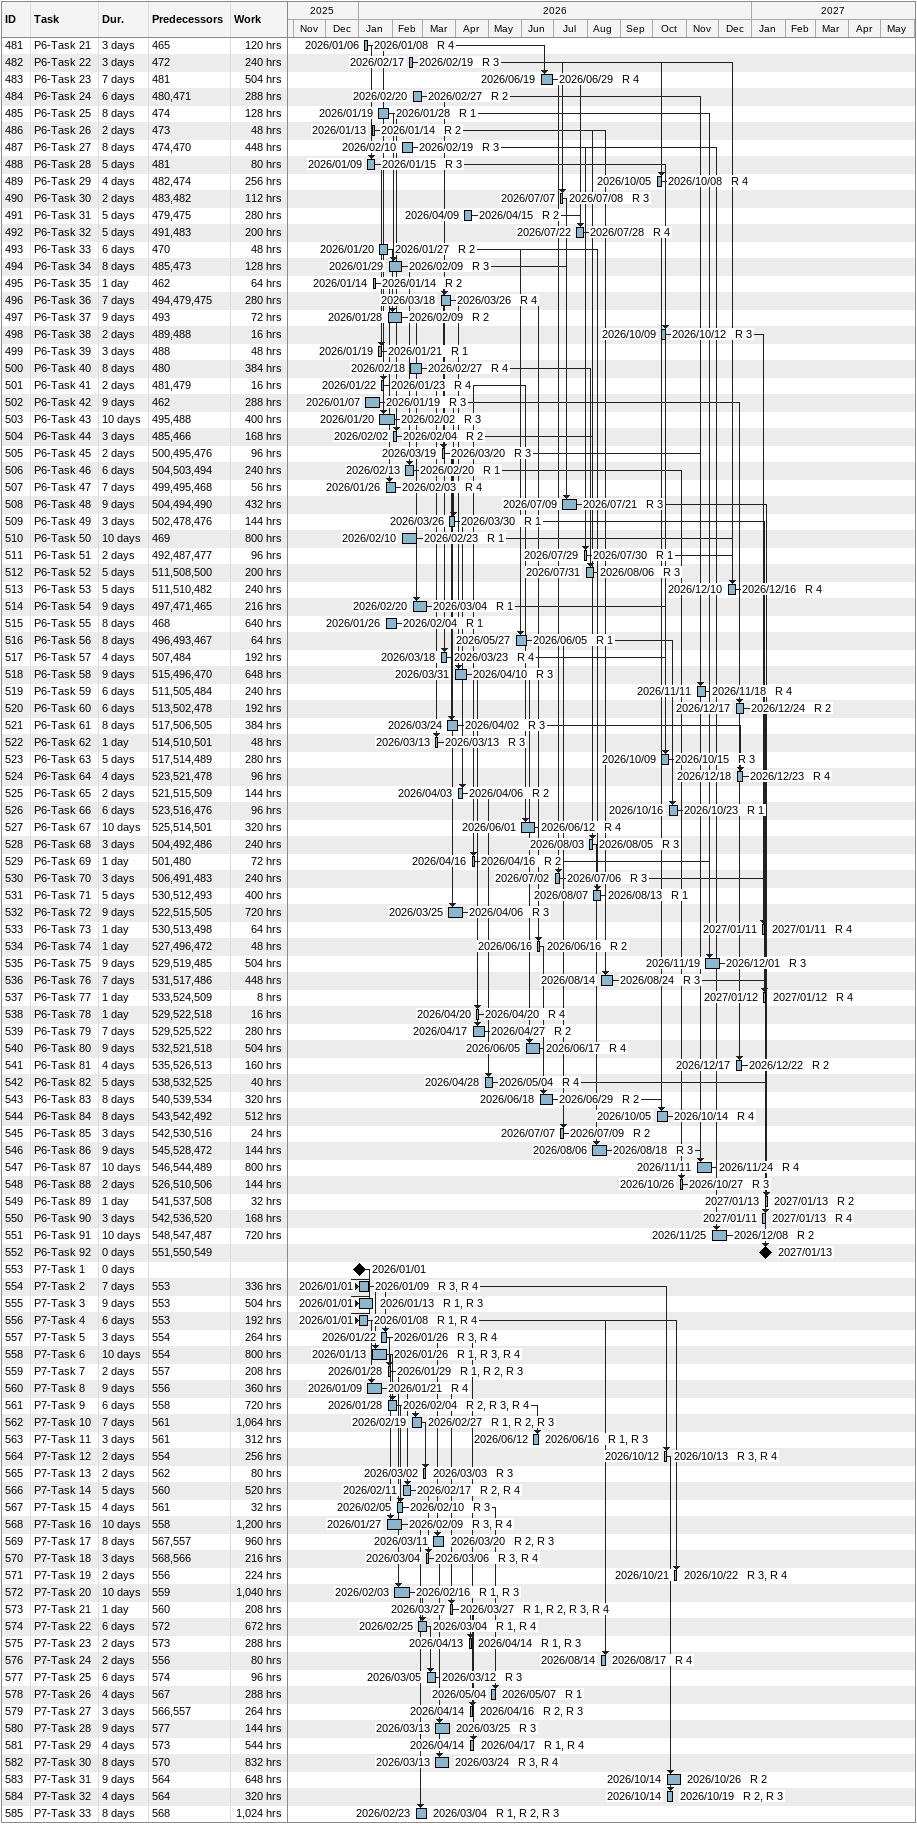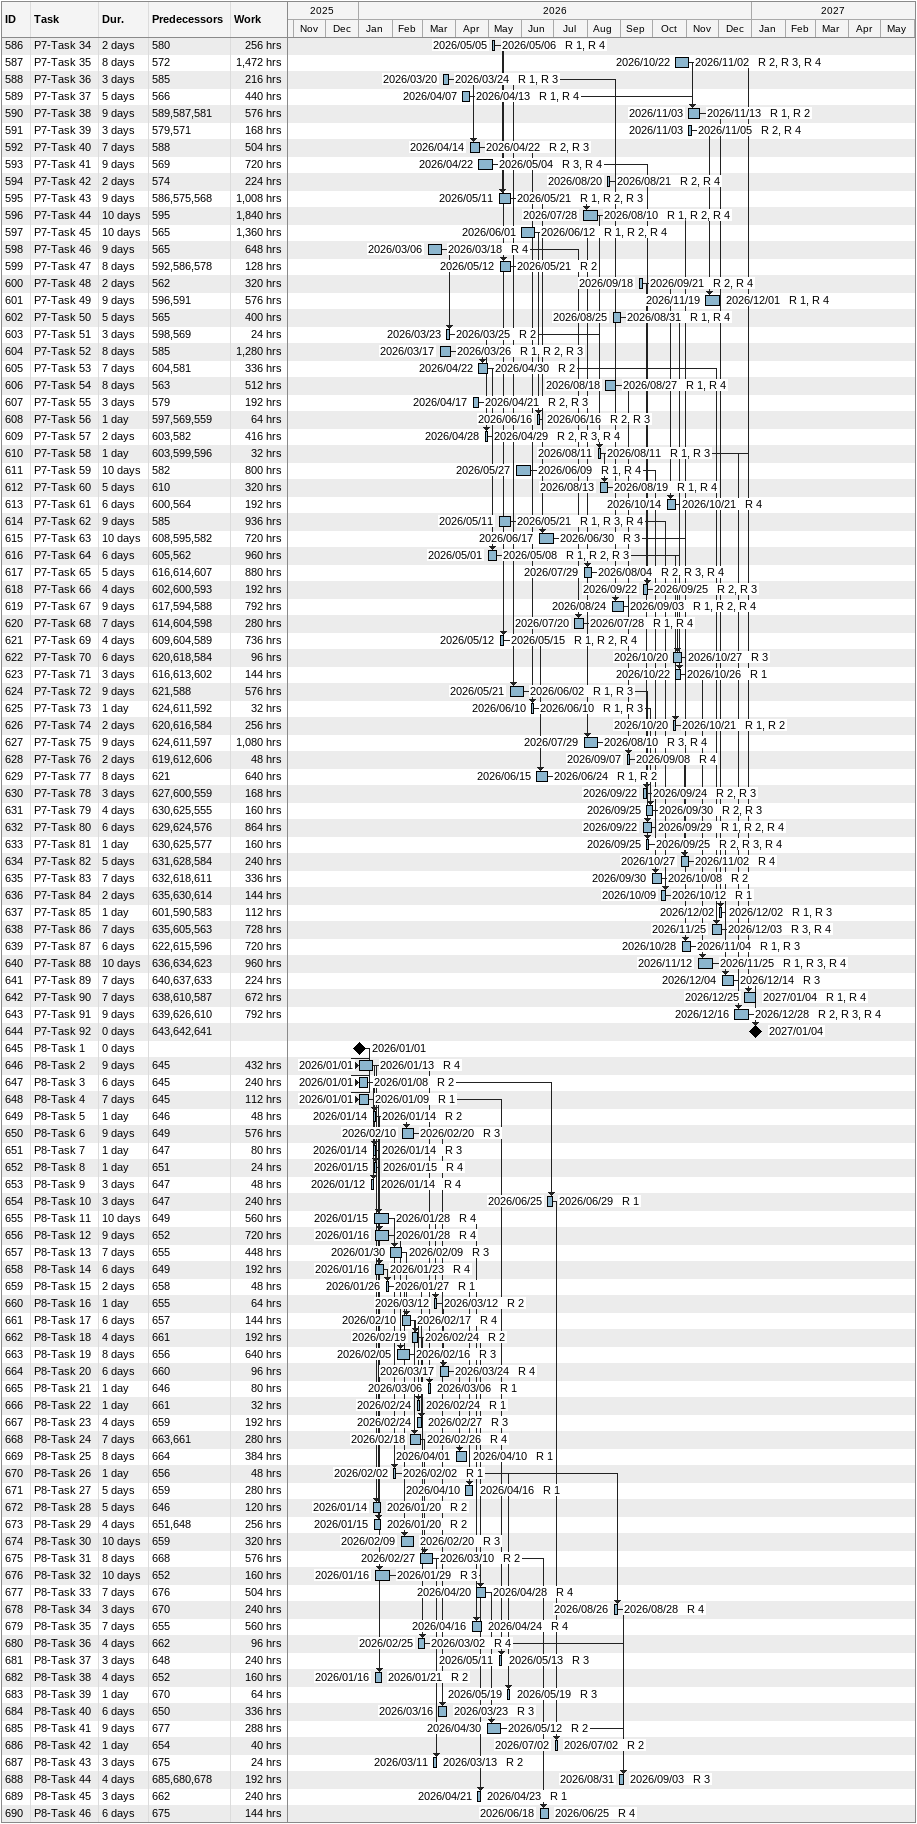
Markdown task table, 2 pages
| ID | Task | Duration | Start | Finish | Predecessors | Resources | Work (h) |
|---|---|---|---|---|---|---|---|
| 481 | P6-Task 21 | 3d | 2026-01-06 | 2026-01-08 | 465 | R 4 | 120 |
| 482 | P6-Task 22 | 3d | 2026-02-17 | 2026-02-19 | 472 | R 3 | 240 |
| 483 | P6-Task 23 | 7d | 2026-06-19 | 2026-06-29 | 481 | R 4 | 504 |
| 484 | P6-Task 24 | 6d | 2026-02-20 | 2026-02-27 | 480, 471 | R 2 | 288 |
| 485 | P6-Task 25 | 8d | 2026-01-19 | 2026-01-28 | 474 | R 1 | 128 |
| 486 | P6-Task 26 | 2d | 2026-01-13 | 2026-01-14 | 473 | R 2 | 48 |
| 487 | P6-Task 27 | 8d | 2026-02-10 | 2026-02-19 | 474, 470 | R 3 | 448 |
| 488 | P6-Task 28 | 5d | 2026-01-09 | 2026-01-15 | 481 | R 3 | 80 |
| 489 | P6-Task 29 | 4d | 2026-10-05 | 2026-10-08 | 482, 474 | R 4 | 256 |
| 490 | P6-Task 30 | 2d | 2026-07-07 | 2026-07-08 | 483, 482 | R 3 | 112 |
| 491 | P6-Task 31 | 5d | 2026-04-09 | 2026-04-15 | 479, 475 | R 2 | 280 |
| 492 | P6-Task 32 | 5d | 2026-07-22 | 2026-07-28 | 491, 483 | R 4 | 200 |
| 493 | P6-Task 33 | 6d | 2026-01-20 | 2026-01-27 | 470 | R 2 | 48 |
| 494 | P6-Task 34 | 8d | 2026-01-29 | 2026-02-09 | 485, 473 | R 3 | 128 |
| 495 | P6-Task 35 | 1d | 2026-01-14 | 2026-01-14 | 462 | R 2 | 64 |
| 496 | P6-Task 36 | 7d | 2026-03-18 | 2026-03-26 | 494, 479, 475 | R 4 | 280 |
| 497 | P6-Task 37 | 9d | 2026-01-28 | 2026-02-09 | 493 | R 2 | 72 |
| 498 | P6-Task 38 | 2d | 2026-10-09 | 2026-10-12 | 489, 488 | R 3 | 16 |
| 499 | P6-Task 39 | 3d | 2026-01-19 | 2026-01-21 | 488 | R 1 | 48 |
| 500 | P6-Task 40 | 8d | 2026-02-18 | 2026-02-27 | 480 | R 4 | 384 |
| 501 | P6-Task 41 | 2d | 2026-01-22 | 2026-01-23 | 481, 479 | R 4 | 16 |
| 502 | P6-Task 42 | 9d | 2026-01-07 | 2026-01-19 | 462 | R 3 | 288 |
| 503 | P6-Task 43 | 10d | 2026-01-20 | 2026-02-02 | 495, 488 | R 3 | 400 |
| 504 | P6-Task 44 | 3d | 2026-02-02 | 2026-02-04 | 485, 466 | R 2 | 168 |
| 505 | P6-Task 45 | 2d | 2026-03-19 | 2026-03-20 | 500, 495, 476 | R 3 | 96 |
| 506 | P6-Task 46 | 6d | 2026-02-13 | 2026-02-20 | 504, 503, 494 | R 1 | 240 |
| 507 | P6-Task 47 | 7d | 2026-01-26 | 2026-02-03 | 499, 495, 468 | R 4 | 56 |
| 508 | P6-Task 48 | 9d | 2026-07-09 | 2026-07-21 | 504, 494, 490 | R 3 | 432 |
| 509 | P6-Task 49 | 3d | 2026-03-26 | 2026-03-30 | 502, 478, 476 | R 1 | 144 |
| 510 | P6-Task 50 | 10d | 2026-02-10 | 2026-02-23 | 469 | R 1 | 800 |
| 511 | P6-Task 51 | 2d | 2026-07-29 | 2026-07-30 | 492, 487, 477 | R 1 | 96 |
| 512 | P6-Task 52 | 5d | 2026-07-31 | 2026-08-06 | 511, 508, 500 | R 3 | 200 |
| 513 | P6-Task 53 | 5d | 2026-12-10 | 2026-12-16 | 511, 510, 482 | R 4 | 240 |
| 514 | P6-Task 54 | 9d | 2026-02-20 | 2026-03-04 | 497, 471, 465 | R 1 | 216 |
| 515 | P6-Task 55 | 8d | 2026-01-26 | 2026-02-04 | 468 | R 1 | 640 |
| 516 | P6-Task 56 | 8d | 2026-05-27 | 2026-06-05 | 496, 493, 467 | R 1 | 64 |
| 517 | P6-Task 57 | 4d | 2026-03-18 | 2026-03-23 | 507, 484 | R 4 | 192 |
| 518 | P6-Task 58 | 9d | 2026-03-31 | 2026-04-10 | 515, 496, 470 | R 3 | 648 |
| 519 | P6-Task 59 | 6d | 2026-11-11 | 2026-11-18 | 511, 505, 484 | R 4 | 240 |
| 520 | P6-Task 60 | 6d | 2026-12-17 | 2026-12-24 | 513, 502, 478 | R 2 | 192 |
| 521 | P6-Task 61 | 8d | 2026-03-24 | 2026-04-02 | 517, 506, 505 | R 3 | 384 |
| 522 | P6-Task 62 | 1d | 2026-03-13 | 2026-03-13 | 514, 510, 501 | R 3 | 48 |
| 523 | P6-Task 63 | 5d | 2026-10-09 | 2026-10-15 | 517, 514, 489 | R 3 | 280 |
| 524 | P6-Task 64 | 4d | 2026-12-18 | 2026-12-23 | 523, 521, 478 | R 4 | 96 |
| 525 | P6-Task 65 | 2d | 2026-04-03 | 2026-04-06 | 521, 515, 509 | R 2 | 144 |
| 526 | P6-Task 66 | 6d | 2026-10-16 | 2026-10-23 | 523, 516, 476 | R 1 | 96 |
| 527 | P6-Task 67 | 10d | 2026-06-01 | 2026-06-12 | 525, 514, 501 | R 4 | 320 |
| 528 | P6-Task 68 | 3d | 2026-08-03 | 2026-08-05 | 504, 492, 486 | R 3 | 240 |
| 529 | P6-Task 69 | 1d | 2026-04-16 | 2026-04-16 | 501, 480 | R 2 | 72 |
| 530 | P6-Task 70 | 3d | 2026-07-02 | 2026-07-06 | 506, 491, 483 | R 3 | 240 |
| 531 | P6-Task 71 | 5d | 2026-08-07 | 2026-08-13 | 530, 512, 493 | R 1 | 400 |
| 532 | P6-Task 72 | 9d | 2026-03-25 | 2026-04-06 | 522, 515, 505 | R 3 | 720 |
| 533 | P6-Task 73 | 1d | 2027-01-11 | 2027-01-11 | 530, 513, 498 | R 4 | 64 |
| 534 | P6-Task 74 | 1d | 2026-06-16 | 2026-06-16 | 527, 496, 472 | R 2 | 48 |
| 535 | P6-Task 75 | 9d | 2026-11-19 | 2026-12-01 | 529, 519, 485 | R 3 | 504 |
| 536 | P6-Task 76 | 7d | 2026-08-14 | 2026-08-24 | 531, 517, 486 | R 3 | 448 |
| 537 | P6-Task 77 | 1d | 2027-01-12 | 2027-01-12 | 533, 524, 509 | R 4 | 8 |
| 538 | P6-Task 78 | 1d | 2026-04-20 | 2026-04-20 | 529, 522, 518 | R 4 | 16 |
| 539 | P6-Task 79 | 7d | 2026-04-17 | 2026-04-27 | 529, 525, 522 | R 2 | 280 |
| 540 | P6-Task 80 | 9d | 2026-06-05 | 2026-06-17 | 532, 521, 518 | R 4 | 504 |
| 541 | P6-Task 81 | 4d | 2026-12-17 | 2026-12-22 | 535, 526, 513 | R 2 | 160 |
| 542 | P6-Task 82 | 5d | 2026-04-28 | 2026-05-04 | 538, 532, 525 | R 4 | 40 |
| 543 | P6-Task 83 | 8d | 2026-06-18 | 2026-06-29 | 540, 539, 534 | R 2 | 320 |
| 544 | P6-Task 84 | 8d | 2026-10-05 | 2026-10-14 | 543, 542, 492 | R 4 | 512 |
| 545 | P6-Task 85 | 3d | 2026-07-07 | 2026-07-09 | 542, 530, 516 | R 2 | 24 |
| 546 | P6-Task 86 | 9d | 2026-08-06 | 2026-08-18 | 545, 528, 472 | R 3 | 144 |
| 547 | P6-Task 87 | 10d | 2026-11-11 | 2026-11-24 | 546, 544, 489 | R 4 | 800 |
| 548 | P6-Task 88 | 2d | 2026-10-26 | 2026-10-27 | 526, 510, 506 | R 3 | 144 |
| 549 | P6-Task 89 | 1d | 2027-01-13 | 2027-01-13 | 541, 537, 508 | R 2 | 32 |
| 550 | P6-Task 90 | 3d | 2027-01-11 | 2027-01-13 | 542, 536, 520 | R 4 | 168 |
| 551 | P6-Task 91 | 10d | 2026-11-25 | 2026-12-08 | 548, 547, 487 | R 2 | 720 |
| 552 | P6-Task 92 | 0d | 2027-01-13 | 2027-01-13 | 551, 550, 549 |  |  |
| 553 | P7-Task 1 | 0d | 2026-01-01 | 2026-01-01 |  |  |  |
| 554 | P7-Task 2 | 7d | 2026-01-01 | 2026-01-09 | 553 | R 3, R 4 | 336 |
| 555 | P7-Task 3 | 9d | 2026-01-01 | 2026-01-13 | 553 | R 1, R 3 | 504 |
| 556 | P7-Task 4 | 6d | 2026-01-01 | 2026-01-08 | 553 | R 1, R 4 | 192 |
| 557 | P7-Task 5 | 3d | 2026-01-22 | 2026-01-26 | 554 | R 3, R 4 | 264 |
| 558 | P7-Task 6 | 10d | 2026-01-13 | 2026-01-26 | 554 | R 1, R 3, R 4 | 800 |
| 559 | P7-Task 7 | 2d | 2026-01-28 | 2026-01-29 | 557 | R 1, R 2, R 3 | 208 |
| 560 | P7-Task 8 | 9d | 2026-01-09 | 2026-01-21 | 556 | R 4 | 360 |
| 561 | P7-Task 9 | 6d | 2026-01-28 | 2026-02-04 | 558 | R 2, R 3, R 4 | 720 |
| 562 | P7-Task 10 | 7d | 2026-02-19 | 2026-02-27 | 561 | R 1, R 2, R 3 | 1064 |
| 563 | P7-Task 11 | 3d | 2026-06-12 | 2026-06-16 | 561 | R 1, R 3 | 312 |
| 564 | P7-Task 12 | 2d | 2026-10-12 | 2026-10-13 | 554 | R 3, R 4 | 256 |
| 565 | P7-Task 13 | 2d | 2026-03-02 | 2026-03-03 | 562 | R 3 | 80 |
| 566 | P7-Task 14 | 5d | 2026-02-11 | 2026-02-17 | 560 | R 2, R 4 | 520 |
| 567 | P7-Task 15 | 4d | 2026-02-05 | 2026-02-10 | 561 | R 3 | 32 |
| 568 | P7-Task 16 | 10d | 2026-01-27 | 2026-02-09 | 558 | R 3, R 4 | 1200 |
| 569 | P7-Task 17 | 8d | 2026-03-11 | 2026-03-20 | 567, 557 | R 2, R 3 | 960 |
| 570 | P7-Task 18 | 3d | 2026-03-04 | 2026-03-06 | 568, 566 | R 3, R 4 | 216 |
| 571 | P7-Task 19 | 2d | 2026-10-21 | 2026-10-22 | 556 | R 3, R 4 | 224 |
| 572 | P7-Task 20 | 10d | 2026-02-03 | 2026-02-16 | 559 | R 1, R 3 | 1040 |
| 573 | P7-Task 21 | 1d | 2026-03-27 | 2026-03-27 | 560 | R 1, R 2, R 3, R 4 | 208 |
| 574 | P7-Task 22 | 6d | 2026-02-25 | 2026-03-04 | 572 | R 1, R 4 | 672 |
| 575 | P7-Task 23 | 2d | 2026-04-13 | 2026-04-14 | 573 | R 1, R 3 | 288 |
| 576 | P7-Task 24 | 2d | 2026-08-14 | 2026-08-17 | 556 | R 4 | 80 |
| 577 | P7-Task 25 | 6d | 2026-03-05 | 2026-03-12 | 574 | R 3 | 96 |
| 578 | P7-Task 26 | 4d | 2026-05-04 | 2026-05-07 | 567 | R 1 | 288 |
| 579 | P7-Task 27 | 3d | 2026-04-14 | 2026-04-16 | 566, 557 | R 2, R 3 | 264 |
| 580 | P7-Task 28 | 9d | 2026-03-13 | 2026-03-25 | 577 | R 3 | 144 |
| 581 | P7-Task 29 | 4d | 2026-04-14 | 2026-04-17 | 573 | R 1, R 4 | 544 |
| 582 | P7-Task 30 | 8d | 2026-03-13 | 2026-03-24 | 570 | R 3, R 4 | 832 |
| 583 | P7-Task 31 | 9d | 2026-10-14 | 2026-10-26 | 564 | R 2 | 648 |
| 584 | P7-Task 32 | 4d | 2026-10-14 | 2026-10-19 | 564 | R 2, R 3 | 320 |
| 585 | P7-Task 33 | 8d | 2026-02-23 | 2026-03-04 | 568 | R 1, R 2, R 3 | 1024 |
| 586 | P7-Task 34 | 2d | 2026-05-05 | 2026-05-06 | 580 | R 1, R 4 | 256 |
| 587 | P7-Task 35 | 8d | 2026-10-22 | 2026-11-02 | 572 | R 2, R 3, R 4 | 1472 |
| 588 | P7-Task 36 | 3d | 2026-03-20 | 2026-03-24 | 585 | R 1, R 3 | 216 |
| 589 | P7-Task 37 | 5d | 2026-04-07 | 2026-04-13 | 566 | R 1, R 4 | 440 |
| 590 | P7-Task 38 | 9d | 2026-11-03 | 2026-11-13 | 589, 587, 581 | R 1, R 2 | 576 |
| 591 | P7-Task 39 | 3d | 2026-11-03 | 2026-11-05 | 579, 571 | R 2, R 4 | 168 |
| 592 | P7-Task 40 | 7d | 2026-04-14 | 2026-04-22 | 588 | R 2, R 3 | 504 |
| 593 | P7-Task 41 | 9d | 2026-04-22 | 2026-05-04 | 569 | R 3, R 4 | 720 |
| 594 | P7-Task 42 | 2d | 2026-08-20 | 2026-08-21 | 574 | R 2, R 4 | 224 |
| 595 | P7-Task 43 | 9d | 2026-05-11 | 2026-05-21 | 586, 575, 568 | R 1, R 2, R 3 | 1008 |
| 596 | P7-Task 44 | 10d | 2026-07-28 | 2026-08-10 | 595 | R 1, R 2, R 4 | 1840 |
| 597 | P7-Task 45 | 10d | 2026-06-01 | 2026-06-12 | 565 | R 1, R 2, R 4 | 1360 |
| 598 | P7-Task 46 | 9d | 2026-03-06 | 2026-03-18 | 565 | R 4 | 648 |
| 599 | P7-Task 47 | 8d | 2026-05-12 | 2026-05-21 | 592, 586, 578 | R 2 | 128 |
| 600 | P7-Task 48 | 2d | 2026-09-18 | 2026-09-21 | 562 | R 2, R 4 | 320 |
| 601 | P7-Task 49 | 9d | 2026-11-19 | 2026-12-01 | 596, 591 | R 1, R 4 | 576 |
| 602 | P7-Task 50 | 5d | 2026-08-25 | 2026-08-31 | 565 | R 1, R 4 | 400 |
| 603 | P7-Task 51 | 3d | 2026-03-23 | 2026-03-25 | 598, 569 | R 2 | 24 |
| 604 | P7-Task 52 | 8d | 2026-03-17 | 2026-03-26 | 585 | R 1, R 2, R 3 | 1280 |
| 605 | P7-Task 53 | 7d | 2026-04-22 | 2026-04-30 | 604, 581 | R 2 | 336 |
| 606 | P7-Task 54 | 8d | 2026-08-18 | 2026-08-27 | 563 | R 1, R 4 | 512 |
| 607 | P7-Task 55 | 3d | 2026-04-17 | 2026-04-21 | 579 | R 2, R 3 | 192 |
| 608 | P7-Task 56 | 1d | 2026-06-16 | 2026-06-16 | 597, 569, 559 | R 2, R 3 | 64 |
| 609 | P7-Task 57 | 2d | 2026-04-28 | 2026-04-29 | 603, 582 | R 2, R 3, R 4 | 416 |
| 610 | P7-Task 58 | 1d | 2026-08-11 | 2026-08-11 | 603, 599, 596 | R 1, R 3 | 32 |
| 611 | P7-Task 59 | 10d | 2026-05-27 | 2026-06-09 | 582 | R 1, R 4 | 800 |
| 612 | P7-Task 60 | 5d | 2026-08-13 | 2026-08-19 | 610 | R 1, R 4 | 320 |
| 613 | P7-Task 61 | 6d | 2026-10-14 | 2026-10-21 | 600, 564 | R 4 | 192 |
| 614 | P7-Task 62 | 9d | 2026-05-11 | 2026-05-21 | 585 | R 1, R 3, R 4 | 936 |
| 615 | P7-Task 63 | 10d | 2026-06-17 | 2026-06-30 | 608, 595, 582 | R 3 | 720 |
| 616 | P7-Task 64 | 6d | 2026-05-01 | 2026-05-08 | 605, 562 | R 1, R 2, R 3 | 960 |
| 617 | P7-Task 65 | 5d | 2026-07-29 | 2026-08-04 | 616, 614, 607 | R 2, R 3, R 4 | 880 |
| 618 | P7-Task 66 | 4d | 2026-09-22 | 2026-09-25 | 602, 600, 593 | R 2, R 3 | 192 |
| 619 | P7-Task 67 | 9d | 2026-08-24 | 2026-09-03 | 617, 594, 588 | R 1, R 2, R 4 | 792 |
| 620 | P7-Task 68 | 7d | 2026-07-20 | 2026-07-28 | 614, 604, 598 | R 1, R 4 | 280 |
| 621 | P7-Task 69 | 4d | 2026-05-12 | 2026-05-15 | 609, 604, 589 | R 1, R 2, R 4 | 736 |
| 622 | P7-Task 70 | 6d | 2026-10-20 | 2026-10-27 | 620, 618, 584 | R 3 | 96 |
| 623 | P7-Task 71 | 3d | 2026-10-22 | 2026-10-26 | 616, 613, 602 | R 1 | 144 |
| 624 | P7-Task 72 | 9d | 2026-05-21 | 2026-06-02 | 621, 588 | R 1, R 3 | 576 |
| 625 | P7-Task 73 | 1d | 2026-06-10 | 2026-06-10 | 624, 611, 592 | R 1, R 3 | 32 |
| 626 | P7-Task 74 | 2d | 2026-10-20 | 2026-10-21 | 620, 616, 584 | R 1, R 2 | 256 |
| 627 | P7-Task 75 | 9d | 2026-07-29 | 2026-08-10 | 624, 611, 597 | R 3, R 4 | 1080 |
| 628 | P7-Task 76 | 2d | 2026-09-07 | 2026-09-08 | 619, 612, 606 | R 4 | 48 |
| 629 | P7-Task 77 | 8d | 2026-06-15 | 2026-06-24 | 621 | R 1, R 2 | 640 |
| 630 | P7-Task 78 | 3d | 2026-09-22 | 2026-09-24 | 627, 600, 559 | R 2, R 3 | 168 |
| 631 | P7-Task 79 | 4d | 2026-09-25 | 2026-09-30 | 630, 625, 555 | R 2, R 3 | 160 |
| 632 | P7-Task 80 | 6d | 2026-09-22 | 2026-09-29 | 629, 624, 576 | R 1, R 2, R 4 | 864 |
| 633 | P7-Task 81 | 1d | 2026-09-25 | 2026-09-25 | 630, 625, 577 | R 2, R 3, R 4 | 160 |
| 634 | P7-Task 82 | 5d | 2026-10-27 | 2026-11-02 | 631, 628, 584 | R 4 | 240 |
| 635 | P7-Task 83 | 7d | 2026-09-30 | 2026-10-08 | 632, 618, 611 | R 2 | 336 |
| 636 | P7-Task 84 | 2d | 2026-10-09 | 2026-10-12 | 635, 630, 614 | R 1 | 144 |
| 637 | P7-Task 85 | 1d | 2026-12-02 | 2026-12-02 | 601, 590, 583 | R 1, R 3 | 112 |
| 638 | P7-Task 86 | 7d | 2026-11-25 | 2026-12-03 | 635, 605, 563 | R 3, R 4 | 728 |
| 639 | P7-Task 87 | 6d | 2026-10-28 | 2026-11-04 | 622, 615, 596 | R 1, R 3 | 720 |
| 640 | P7-Task 88 | 10d | 2026-11-12 | 2026-11-25 | 636, 634, 623 | R 1, R 3, R 4 | 960 |
| 641 | P7-Task 89 | 7d | 2026-12-04 | 2026-12-14 | 640, 637, 633 | R 3 | 224 |
| 642 | P7-Task 90 | 7d | 2026-12-25 | 2027-01-04 | 638, 610, 587 | R 1, R 4 | 672 |
| 643 | P7-Task 91 | 9d | 2026-12-16 | 2026-12-28 | 639, 626, 610 | R 2, R 3, R 4 | 792 |
| 644 | P7-Task 92 | 0d | 2027-01-04 | 2027-01-04 | 643, 642, 641 |  |  |
| 645 | P8-Task 1 | 0d | 2026-01-01 | 2026-01-01 |  |  |  |
| 646 | P8-Task 2 | 9d | 2026-01-01 | 2026-01-13 | 645 | R 4 | 432 |
| 647 | P8-Task 3 | 6d | 2026-01-01 | 2026-01-08 | 645 | R 2 | 240 |
| 648 | P8-Task 4 | 7d | 2026-01-01 | 2026-01-09 | 645 | R 1 | 112 |
| 649 | P8-Task 5 | 1d | 2026-01-14 | 2026-01-14 | 646 | R 2 | 48 |
| 650 | P8-Task 6 | 9d | 2026-02-10 | 2026-02-20 | 649 | R 3 | 576 |
| 651 | P8-Task 7 | 1d | 2026-01-14 | 2026-01-14 | 647 | R 3 | 80 |
| 652 | P8-Task 8 | 1d | 2026-01-15 | 2026-01-15 | 651 | R 4 | 24 |
| 653 | P8-Task 9 | 3d | 2026-01-12 | 2026-01-14 | 647 | R 4 | 48 |
| 654 | P8-Task 10 | 3d | 2026-06-25 | 2026-06-29 | 647 | R 1 | 240 |
| 655 | P8-Task 11 | 10d | 2026-01-15 | 2026-01-28 | 649 | R 4 | 560 |
| 656 | P8-Task 12 | 9d | 2026-01-16 | 2026-01-28 | 652 | R 4 | 720 |
| 657 | P8-Task 13 | 7d | 2026-01-30 | 2026-02-09 | 655 | R 3 | 448 |
| 658 | P8-Task 14 | 6d | 2026-01-16 | 2026-01-23 | 649 | R 4 | 192 |
| 659 | P8-Task 15 | 2d | 2026-01-26 | 2026-01-27 | 658 | R 1 | 48 |
| 660 | P8-Task 16 | 1d | 2026-03-12 | 2026-03-12 | 655 | R 2 | 64 |
| 661 | P8-Task 17 | 6d | 2026-02-10 | 2026-02-17 | 657 | R 4 | 144 |
| 662 | P8-Task 18 | 4d | 2026-02-19 | 2026-02-24 | 661 | R 2 | 192 |
| 663 | P8-Task 19 | 8d | 2026-02-05 | 2026-02-16 | 656 | R 3 | 640 |
| 664 | P8-Task 20 | 6d | 2026-03-17 | 2026-03-24 | 660 | R 4 | 96 |
| 665 | P8-Task 21 | 1d | 2026-03-06 | 2026-03-06 | 646 | R 1 | 80 |
| 666 | P8-Task 22 | 1d | 2026-02-24 | 2026-02-24 | 661 | R 1 | 32 |
| 667 | P8-Task 23 | 4d | 2026-02-24 | 2026-02-27 | 659 | R 3 | 192 |
| 668 | P8-Task 24 | 7d | 2026-02-18 | 2026-02-26 | 663, 661 | R 4 | 280 |
| 669 | P8-Task 25 | 8d | 2026-04-01 | 2026-04-10 | 664 | R 1 | 384 |
| 670 | P8-Task 26 | 1d | 2026-02-02 | 2026-02-02 | 656 | R 1 | 48 |
| 671 | P8-Task 27 | 5d | 2026-04-10 | 2026-04-16 | 659 | R 1 | 280 |
| 672 | P8-Task 28 | 5d | 2026-01-14 | 2026-01-20 | 646 | R 2 | 120 |
| 673 | P8-Task 29 | 4d | 2026-01-15 | 2026-01-20 | 651, 648 | R 2 | 256 |
| 674 | P8-Task 30 | 10d | 2026-02-09 | 2026-02-20 | 659 | R 3 | 320 |
| 675 | P8-Task 31 | 8d | 2026-02-27 | 2026-03-10 | 668 | R 2 | 576 |
| 676 | P8-Task 32 | 10d | 2026-01-16 | 2026-01-29 | 652 | R 3 | 160 |
| 677 | P8-Task 33 | 7d | 2026-04-20 | 2026-04-28 | 676 | R 4 | 504 |
| 678 | P8-Task 34 | 3d | 2026-08-26 | 2026-08-28 | 670 | R 4 | 240 |
| 679 | P8-Task 35 | 7d | 2026-04-16 | 2026-04-24 | 655 | R 4 | 560 |
| 680 | P8-Task 36 | 4d | 2026-02-25 | 2026-03-02 | 662 | R 4 | 96 |
| 681 | P8-Task 37 | 3d | 2026-05-11 | 2026-05-13 | 648 | R 3 | 240 |
| 682 | P8-Task 38 | 4d | 2026-01-16 | 2026-01-21 | 652 | R 2 | 160 |
| 683 | P8-Task 39 | 1d | 2026-05-19 | 2026-05-19 | 670 | R 3 | 64 |
| 684 | P8-Task 40 | 6d | 2026-03-16 | 2026-03-23 | 650 | R 3 | 336 |
| 685 | P8-Task 41 | 9d | 2026-04-30 | 2026-05-12 | 677 | R 2 | 288 |
| 686 | P8-Task 42 | 1d | 2026-07-02 | 2026-07-02 | 654 | R 2 | 40 |
| 687 | P8-Task 43 | 3d | 2026-03-11 | 2026-03-13 | 675 | R 2 | 24 |
| 688 | P8-Task 44 | 4d | 2026-08-31 | 2026-09-03 | 685, 680, 678 | R 3 | 192 |
| 689 | P8-Task 45 | 3d | 2026-04-21 | 2026-04-23 | 662 | R 1 | 240 |
| 690 | P8-Task 46 | 6d | 2026-06-18 | 2026-06-25 | 675 | R 4 | 144 |
